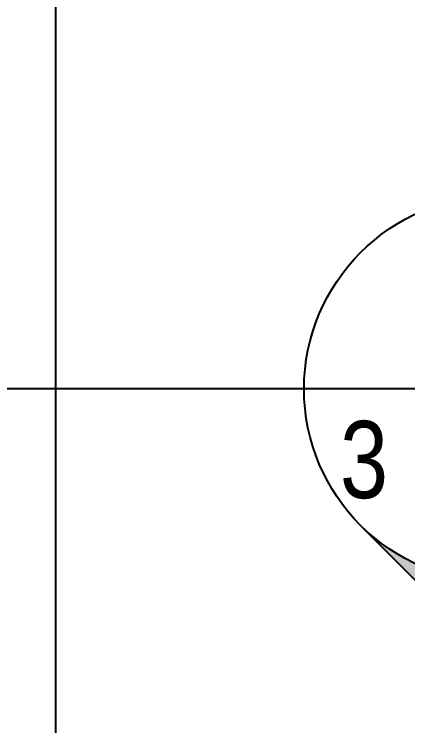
# Model space of a CAD drawing. Header units: inches. Extents: x -1316 to 22433, y -200 to 8737.
# Drawn here: x 253.54 to 265.01, y 819.87 to 840.61 of the extents above; entities that cross this region are included whole.
import ezdxf
from ezdxf.enums import TextEntityAlignment as Align

# ---------------------------------------------------------------- set-up
doc = ezdxf.new("R2010")
doc.units = ezdxf.units.IN
doc.header["$LTSCALE"] = 10
doc.header["$MEASUREMENT"] = 0
doc.layers.get('0').update_dxf_attribs({"linetype": 'CONTINUOUS'})
doc.layers.add('S-ROOF', color=2, linetype='CONTINUOUS')
doc.layers.add('S-WALL', color=6, linetype='CONTINUOUS')
doc.styles.add('style1', font='arial.ttf')

# ---------------------------------------------------------------- blocks, each defined once
blk = doc.blocks.new('*U660')
at = {"layer": 'S-WALL'}
blk.add_line((-26.10942, 100.03519), (-26.10942, 17.28519), dxfattribs=at)
blk = doc.blocks.new('*U497')
h = blk.add_hatch(color=256)
h.dxf.hatch_style = 1
h.paths.add_polyline_path([(0.3315, -0.3315, -0.414214), (-0.3315, -0.3315), (0, -0.6629)])
blk.add_line((0.4688, 0), (-0.4688, 0))
for points in [[(-0.4688, 0), (-2.3854, 0), (-2.3854, -0.6629), (-2.2718, -0.6629), (-2.2718, 0)], [(-0.3315, -0.3315), (0, -0.6629), (0.3315, -0.3315)]]:
    blk.add_lwpolyline(points)
blk.add_circle((0, 0), 0.4688)
at = {"style": 'style1', "flags": 4}
for tag, p in [('SHEET', (-0.0016, 0.0463)), ('VIEW', (-0.0381, -0.2652))]:
    blk.add_attdef(tag, text='', height=0.1875, dxfattribs=at).set_placement(p, align=Align.CENTER)

msp = doc.modelspace()

# ---------------------------------------------------------------- block references
ref = msp.add_blockref('*U497', (267.61222, 829.6917), dxfattribs=dict(xscale=12, yscale=12, zscale=12))
ref.add_attrib('VIEW', '3 (SIM)', dxfattribs={"height": 2.25, "style": 'style1', "width": 0.8}).set_placement((267.15494, 826.50919), align=Align.CENTER)
at = {"layer": 'S-ROOF'}
msp.add_blockref('*U660', (280.85632, 760.64967), dxfattribs=at)

doc.saveas('drawing.dxf')
